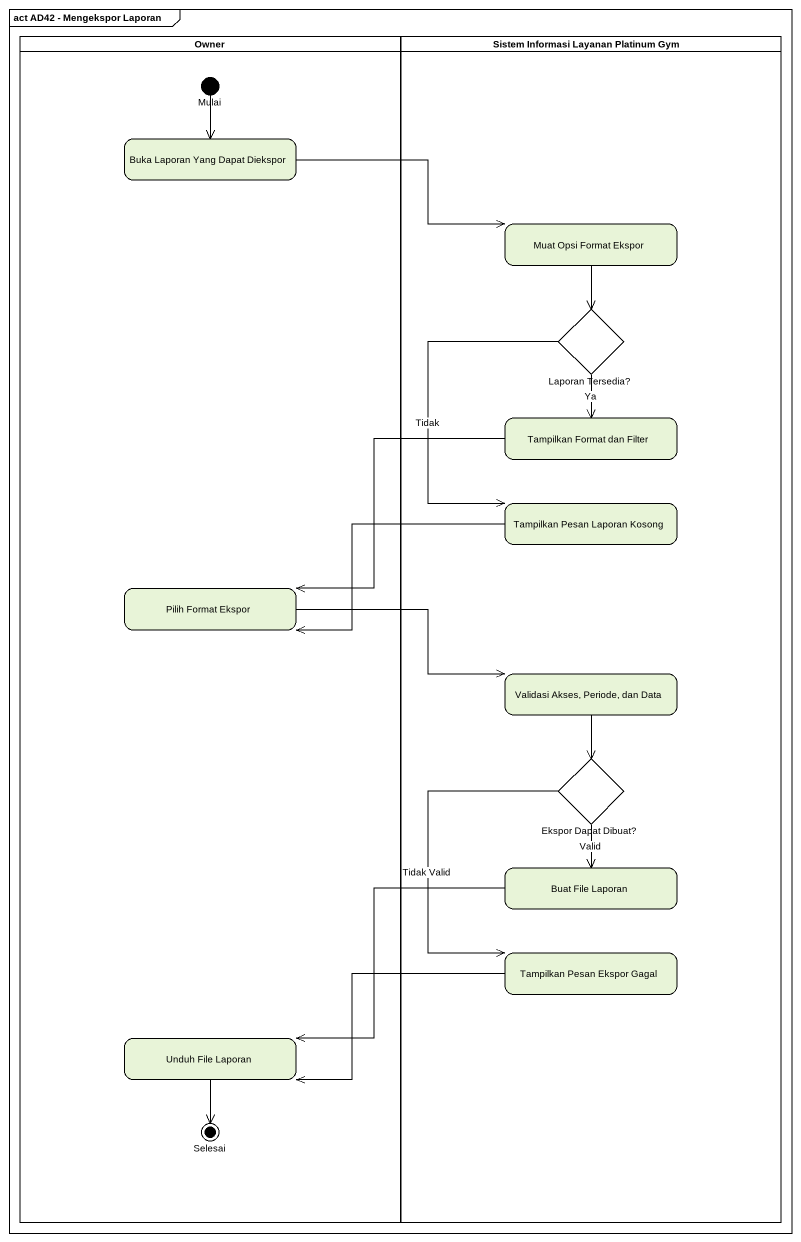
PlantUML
@startuml
mainframe act AD42 - Mengekspor Laporan
hide empty description
state Owner <<partition>> {
  state Mulai <<start>>
  state "Buka Laporan Yang Dapat Diekspor" as Buka_Laporan_Yang_Dapat
  state "Pilih Format Ekspor" as Pilih_Format_Ekspor
  state "Unduh File Laporan" as Unduh_File_Laporan
  state Selesai <<end>>
}
state "Sistem Informasi Layanan Platinum Gym" as Sistem_Informasi_Layanan <<partition>> {
  state "Muat Opsi Format Ekspor" as Muat_Opsi_Format_Ekspor
  state "Laporan Tersedia?" as Laporan_Tersedia <<choice>>
  state "Tampilkan Format dan Filter" as Tampilkan_Format_dan_Filter
  state "Tampilkan Pesan Laporan Kosong" as Tampilkan_Pesan_Laporan
  state "Validasi Akses, Periode, dan Data" as Validasi_Akses_Periode_dan
  state "Ekspor Dapat Dibuat?" as Ekspor_Dapat_Dibuat <<choice>>
  state "Buat File Laporan" as Buat_File_Laporan
  state "Tampilkan Pesan Ekspor Gagal" as Tampilkan_Pesan_Ekspor_Gagal
}
Mulai --> Buka_Laporan_Yang_Dapat
Buka_Laporan_Yang_Dapat -right-> Muat_Opsi_Format_Ekspor
Muat_Opsi_Format_Ekspor --> Laporan_Tersedia
Laporan_Tersedia --> Tampilkan_Format_dan_Filter : Ya
Laporan_Tersedia --> Tampilkan_Pesan_Laporan : Tidak
Tampilkan_Format_dan_Filter -left-> Pilih_Format_Ekspor
Tampilkan_Pesan_Laporan -left-> Pilih_Format_Ekspor
Pilih_Format_Ekspor -right-> Validasi_Akses_Periode_dan
Validasi_Akses_Periode_dan --> Ekspor_Dapat_Dibuat
Ekspor_Dapat_Dibuat --> Buat_File_Laporan : Valid
Ekspor_Dapat_Dibuat --> Tampilkan_Pesan_Ekspor_Gagal : Tidak Valid
Buat_File_Laporan -left-> Unduh_File_Laporan
Tampilkan_Pesan_Ekspor_Gagal -left-> Unduh_File_Laporan
Unduh_File_Laporan --> Selesai
@enduml
